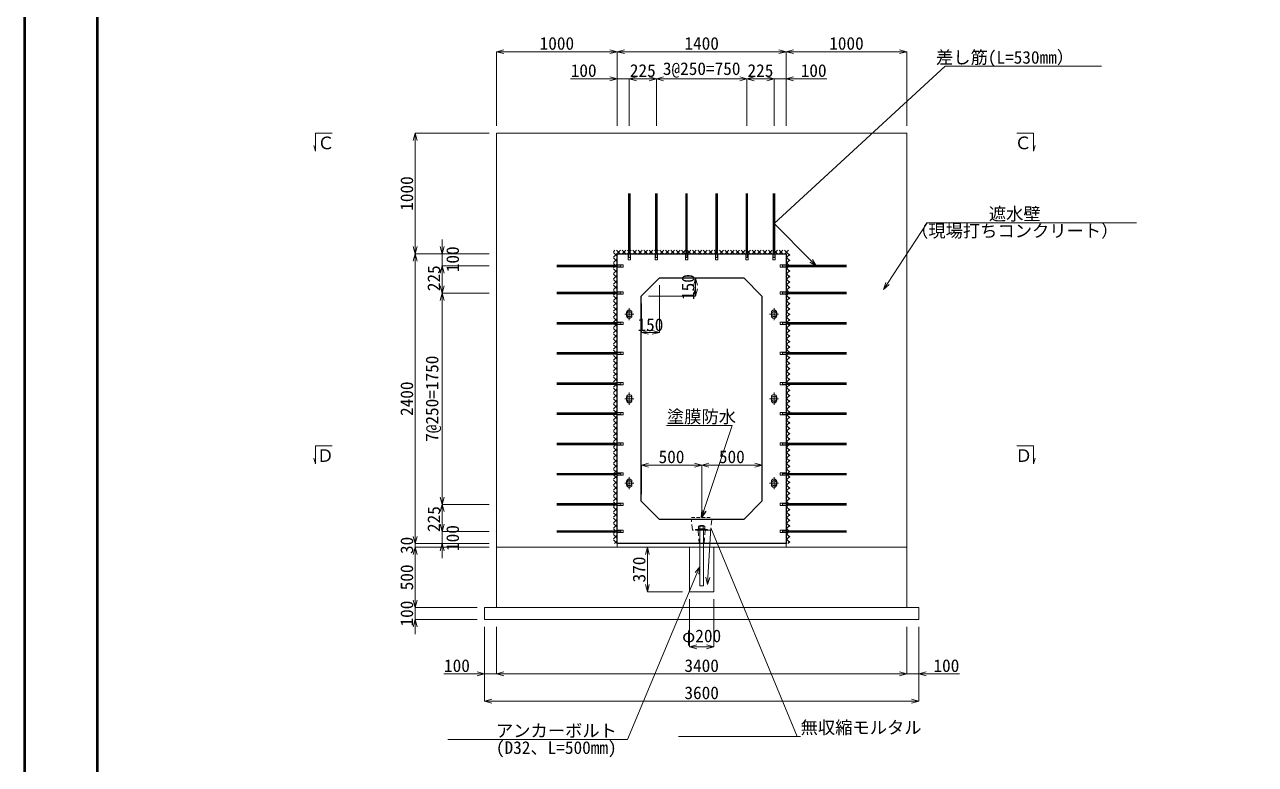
# Model space of a CAD drawing. Header units: millimetres. Extents: x 0 to 25230, y 0 to 17820.
# Drawn here: x 0 to 10200, y 5591 to 11719 of the extents above; entities that cross this region are included whole.
import ezdxf
from ezdxf import colors
from ezdxf.entities.mleader import LeaderData, LeaderLine
from ezdxf.math import Vec2, Vec3

# ---------------------------------------------------------------- set-up
doc = ezdxf.new("R2010")
doc.units = ezdxf.units.MM
doc.header["$LTSCALE"] = 30
for name, pattern in [('CENTER2', [28.575, 19.05, -3.175, 3.175, -3.175]), ('HIDDEN', [9.525, 6.35, -3.175]), ('HIDDEN2', [4.7625, 3.175, -1.5875])]:
    doc.linetypes.add(name, pattern=pattern)
for name, color, linetype, lineweight in [('0その他', 7, 'Continuous', 13), ('0中心線', 7, 'CENTER2', 5), ('0寸法', 7, 'Continuous', 5), ('0文字', 41, 'Continuous', 5), ('1Pca-BOX', 3, 'Continuous', 25), ('1アンカーボルト孔', 30, 'Continuous', 13), ('1シース・トランペットシース', 4, 'Continuous', 13), ('1打継ぎ処理', 8, 'Continuous', 9), ('2均し基礎コンクリート', 140, 'Continuous', 13), ('2現場打ち・増しコン', 1, 'HIDDEN2', 13), ('2裏込充填工', 6, 'Continuous', 13), ('3インサート', 32, 'Continuous', 13), ('3定着具', 150, 'Continuous', 13), ('3差し筋', 71, 'Continuous', 25), ('4鉄筋補助', 8, 'Continuous', 5), ('D-TTL', 2, 'Continuous', 50)]:
    doc.layers.add(name, color=color, linetype=linetype, lineweight=lineweight)
doc.styles.get("Standard").update_dxf_attribs({"font": 'MS Gothic.ttf'})
doc.styles.add('寸法文字', font='MS Gothic.ttf')
doc.dimstyles.new('1／30', dxfattribs={"dimscale": 30, "dimtxt": 3.5, "dimasz": 2, "dimexe": 0, "dimexo": 2, "dimgap": 0.3, "dimtad": 1, "dimdec": 0, "dimzin": 1, "dimdsep": 46, "dimtxsty": '寸法文字', "dimblk": 'OPEN30', "dimcen": 2.5, "dimclrd": 256, "dimclre": 256, "dimclrt": 256, "dimadec": 0, "dimazin": 0, "dimtfac": 1, "dimtdec": 0, "dimtmove": 0, "dimatfit": 3, "dimldrblk": 'OPEN30', "dimfxl": 1, "dimlwd": -1, "dimlwe": -1, "dimarcsym": 0})
doc.dimstyles.get("Standard").update_dxf_attribs({"dimscale": 30, "dimtxt": 3.5, "dimasz": 2, "dimexe": 0, "dimexo": 2, "dimgap": 0.5, "dimtad": 1, "dimdec": 0, "dimzin": 1, "dimdsep": 46, "dimtxsty": '寸法文字', "dimblk": 'OPEN30', "dimcen": 2.5, "dimclrd": 256, "dimclre": 256, "dimclrt": 256, "dimadec": 0, "dimazin": 0, "dimtfac": 1, "dimtdec": 0, "dimtmove": 0, "dimatfit": 3, "dimldrblk": 'OPEN30', "dimfxl": 1, "dimlwd": -1, "dimlwe": -1, "dimarcsym": 0})

# ---------------------------------------------------------------- blocks, each defined once
blk = doc.blocks.new('_Open30')
at = {"color": 0, "linetype": 'ByBlock', "lineweight": -2}
for p, q in [((-1, 0.27), (0, 0)), ((0, 0), (-1, -0.27)), ((0, 0), (-1, 0))]:
    blk.add_line(p, q, dxfattribs=at)
blk = doc.blocks.new('*D7')
at = {"layer": '0寸法', "transparency": 16777216}
for p, q in [((5321, 9620), (5561, 9620)), ((5561, 9530), (5561, 9560)), ((5171, 9470), (5561, 9470))]:
    blk.add_line(p, q, dxfattribs=at)
at = {"layer": 'Defpoints', "color": 0, "transparency": 16777216}
for p in [(5261, 9620), (5561, 9620), (5111, 9470)]:
    blk.add_point(p, dxfattribs=at)
at = {"layer": '0寸法', "transparency": 16777216, "xscale": 60, "yscale": 60, "zscale": 60}
for p, rotation in [((5561, 9620), 90), ((5561, 9470), 270)]:
    blk.add_blockref('_Open30', p, dxfattribs=dict(at, rotation=rotation))
at = {"layer": '0寸法', "transparency": 16777216, "insert": (5499, 9545), "char_height": 105, "attachment_point": 5, "rotation": 90, "style": '寸法文字'}
blk.add_mtext('150', dxfattribs=at)
blk = doc.blocks.new('*D8')
at = {"layer": '0寸法', "transparency": 16777216}
for p, q in [((5261, 9560), (5261, 9170)), ((5111, 9410), (5111, 9170)), ((5171, 9170), (5201, 9170))]:
    blk.add_line(p, q, dxfattribs=at)
at = {"layer": 'Defpoints', "color": 0, "transparency": 16777216}
for p in [(5261, 9620), (5111, 9470), (5261, 9170)]:
    blk.add_point(p, dxfattribs=at)
at = {"layer": '0寸法', "transparency": 16777216, "xscale": 60, "yscale": 60, "zscale": 60, "rotation": 180}
blk.add_blockref('_Open30', (5111, 9170), dxfattribs=at)
at = {"layer": '0寸法', "transparency": 16777216, "xscale": 60, "yscale": 60, "zscale": 60}
blk.add_blockref('_Open30', (5261, 9170), dxfattribs=at)
at = {"layer": '0寸法', "transparency": 16777216, "insert": (5186, 9232), "char_height": 105, "attachment_point": 5, "style": '寸法文字'}
blk.add_mtext('150', dxfattribs=at)
blk = doc.blocks.new('A$C357E2984')
at = {"layer": '3インサート'}
for p, q in [((-50, 9.5), (0, 9.5)), ((-50, -9.5), (-50, 9.5)), ((-30, 6.5), (0, 6.5)), ((-30, -6.5), (-30, 6.5)), ((0, 9.5), (0, -9.5)), ((0, -9.5), (-50, -9.5)), ((0, -6.5), (-30, -6.5))]:
    blk.add_line(p, q, dxfattribs=at)
blk = doc.blocks.new('*D9')
at = {"layer": '0寸法', "transparency": 16777216}
for p, q in [((5451, 7390), (5161, 7390)), ((5161, 7080), (5161, 7330)), ((5451, 7020), (5161, 7020))]:
    blk.add_line(p, q, dxfattribs=at)
at = {"layer": 'Defpoints', "color": 0, "transparency": 16777216}
for p in [(5161, 7390), (5511, 7390), (5511, 7020)]:
    blk.add_point(p, dxfattribs=at)
at = {"layer": '0寸法', "transparency": 16777216, "xscale": 60, "yscale": 60, "zscale": 60}
for p, rotation in [((5161, 7390), 90), ((5161, 7020), 270)]:
    blk.add_blockref('_Open30', p, dxfattribs=dict(at, rotation=rotation))
at = {"layer": '0寸法', "transparency": 16777216, "insert": (5093, 7205), "char_height": 105, "attachment_point": 5, "rotation": 90, "style": '寸法文字'}
blk.add_mtext('370', dxfattribs=at)
blk = doc.blocks.new('*D10')
at = {"layer": '0寸法', "transparency": 16777216}
for p, q in [((5511, 6960), (5511, 6565)), ((5711, 6960), (5711, 6565)), ((5571, 6565), (5651, 6565))]:
    blk.add_line(p, q, dxfattribs=at)
at = {"layer": 'Defpoints', "color": 0, "transparency": 16777216}
for p in [(5511, 7020), (5711, 7020), (5711, 6565)]:
    blk.add_point(p, dxfattribs=at)
at = {"layer": '0寸法', "transparency": 16777216, "xscale": 60, "yscale": 60, "zscale": 60, "rotation": 180}
blk.add_blockref('_Open30', (5511, 6565), dxfattribs=at)
at = {"layer": '0寸法', "transparency": 16777216, "xscale": 60, "yscale": 60, "zscale": 60}
blk.add_blockref('_Open30', (5711, 6565), dxfattribs=at)
at = {"layer": '0寸法', "transparency": 16777216, "insert": (5611, 6641), "char_height": 105, "attachment_point": 5, "style": '寸法文字'}
blk.add_mtext('φ200', dxfattribs=at)
blk = doc.blocks.new('*D11')
at = {"layer": '0寸法', "transparency": 16777216}
for p, q in [((5111, 7830), (5111, 8070)), ((5171, 8070), (5551, 8070)), ((5611, 7680), (5611, 8070))]:
    blk.add_line(p, q, dxfattribs=at)
at = {"layer": 'Defpoints', "color": 0, "transparency": 16777216}
for p in [(5611, 8070), (5111, 7770), (5611, 7620)]:
    blk.add_point(p, dxfattribs=at)
at = {"layer": '0寸法', "transparency": 16777216, "xscale": 60, "yscale": 60, "zscale": 60, "rotation": 180}
blk.add_blockref('_Open30', (5111, 8070), dxfattribs=at)
at = {"layer": '0寸法', "transparency": 16777216, "xscale": 60, "yscale": 60, "zscale": 60}
blk.add_blockref('_Open30', (5611, 8070), dxfattribs=at)
at = {"layer": '0寸法', "transparency": 16777216, "insert": (5361, 8138), "char_height": 105, "attachment_point": 5, "style": '寸法文字'}
blk.add_mtext('500', dxfattribs=at)
blk = doc.blocks.new('*D12')
at = {"layer": '0寸法', "transparency": 16777216}
for p, q in [((5611, 7680), (5611, 8070)), ((5671, 8070), (6051, 8070)), ((6111, 7830), (6111, 8070))]:
    blk.add_line(p, q, dxfattribs=at)
at = {"layer": 'Defpoints', "color": 0, "transparency": 16777216}
for p in [(6111, 8070), (6111, 7770), (5611, 7620)]:
    blk.add_point(p, dxfattribs=at)
at = {"layer": '0寸法', "transparency": 16777216, "xscale": 60, "yscale": 60, "zscale": 60, "rotation": 180}
blk.add_blockref('_Open30', (5611, 8070), dxfattribs=at)
at = {"layer": '0寸法', "transparency": 16777216, "xscale": 60, "yscale": 60, "zscale": 60}
blk.add_blockref('_Open30', (6111, 8070), dxfattribs=at)
at = {"layer": '0寸法', "transparency": 16777216, "insert": (5861, 8138), "char_height": 105, "attachment_point": 5, "style": '寸法文字'}
blk.add_mtext('500', dxfattribs=at)
blk = doc.blocks.new('*D13')
at = {"layer": '0寸法', "transparency": 16777216}
for p, q in [((4911, 10880), (4911, 11495)), ((4971, 11495), (6251, 11495)), ((6311, 10880), (6311, 11495))]:
    blk.add_line(p, q, dxfattribs=at)
at = {"layer": 'Defpoints', "color": 0, "transparency": 16777216}
for p in [(6311, 11495), (4911, 10820), (6311, 10820)]:
    blk.add_point(p, dxfattribs=at)
at = {"layer": '0寸法', "transparency": 16777216, "xscale": 60, "yscale": 60, "zscale": 60, "rotation": 180}
blk.add_blockref('_Open30', (4911, 11495), dxfattribs=at)
at = {"layer": '0寸法', "transparency": 16777216, "xscale": 60, "yscale": 60, "zscale": 60}
blk.add_blockref('_Open30', (6311, 11495), dxfattribs=at)
at = {"layer": '0寸法', "transparency": 16777216, "insert": (5611, 11563), "char_height": 105, "attachment_point": 5, "style": '寸法文字'}
blk.add_mtext('1400', dxfattribs=at)
blk = doc.blocks.new('*D14')
at = {"layer": '0寸法', "transparency": 16777216}
for p, q in [((5236, 10880), (5236, 11270)), ((5296, 11270), (5926, 11270)), ((5986, 10880), (5986, 11270))]:
    blk.add_line(p, q, dxfattribs=at)
at = {"layer": 'Defpoints', "color": 0, "transparency": 16777216}
for p in [(5986, 11270), (5236, 10820), (5986, 10820)]:
    blk.add_point(p, dxfattribs=at)
at = {"layer": '0寸法', "transparency": 16777216, "xscale": 60, "yscale": 60, "zscale": 60, "rotation": 180}
blk.add_blockref('_Open30', (5236, 11270), dxfattribs=at)
at = {"layer": '0寸法', "transparency": 16777216, "xscale": 60, "yscale": 60, "zscale": 60}
blk.add_blockref('_Open30', (5986, 11270), dxfattribs=at)
at = {"layer": '0寸法', "transparency": 16777216, "insert": (5611, 11343), "char_height": 105, "attachment_point": 5, "style": '寸法文字'}
blk.add_mtext('3@250=750', dxfattribs=at)
blk = doc.blocks.new('*D15')
at = {"layer": '0寸法', "transparency": 16777216}
for p, q in [((3911, 10880), (3911, 11495)), ((4851, 11495), (3971, 11495)), ((4911, 10880), (4911, 11495))]:
    blk.add_line(p, q, dxfattribs=at)
at = {"layer": 'Defpoints', "color": 0, "transparency": 16777216}
for p in [(3911, 11495), (3911, 10820), (4911, 10820)]:
    blk.add_point(p, dxfattribs=at)
at = {"layer": '0寸法', "transparency": 16777216, "xscale": 60, "yscale": 60, "zscale": 60, "rotation": 180}
blk.add_blockref('_Open30', (3911, 11495), dxfattribs=at)
at = {"layer": '0寸法', "transparency": 16777216, "xscale": 60, "yscale": 60, "zscale": 60}
blk.add_blockref('_Open30', (4911, 11495), dxfattribs=at)
at = {"layer": '0寸法', "transparency": 16777216, "insert": (4411, 11563), "char_height": 105, "attachment_point": 5, "style": '寸法文字'}
blk.add_mtext('1000', dxfattribs=at)
blk = doc.blocks.new('*D16')
at = {"layer": '0寸法', "transparency": 16777216}
for p, q in [((4851, 11270), (4525, 11270)), ((4911, 10880), (4911, 11270)), ((5011, 11270), (4911, 11270)), ((5011, 10880), (5011, 11270)), ((5071, 11270), (5131, 11270))]:
    blk.add_line(p, q, dxfattribs=at)
at = {"layer": 'Defpoints', "color": 0, "transparency": 16777216}
for p in [(4911, 11270), (4911, 10820), (5011, 10820)]:
    blk.add_point(p, dxfattribs=at)
at = {"layer": '0寸法', "transparency": 16777216, "xscale": 60, "yscale": 60, "zscale": 60}
blk.add_blockref('_Open30', (4911, 11270), dxfattribs=at)
at = {"layer": '0寸法', "transparency": 16777216, "xscale": 60, "yscale": 60, "zscale": 60, "rotation": 180}
blk.add_blockref('_Open30', (5011, 11270), dxfattribs=at)
at = {"layer": '0寸法', "transparency": 16777216, "insert": (4633, 11338), "char_height": 105, "attachment_point": 5, "style": '寸法文字'}
blk.add_mtext('100', dxfattribs=at)
blk = doc.blocks.new('*D17')
at = {"layer": '0寸法', "transparency": 16777216}
for p, q in [((6151, 11270), (6091, 11270)), ((6211, 10880), (6211, 11270)), ((6211, 11270), (6311, 11270)), ((6311, 10880), (6311, 11270)), ((6371, 11270), (6647, 11270))]:
    blk.add_line(p, q, dxfattribs=at)
at = {"layer": 'Defpoints', "color": 0, "transparency": 16777216}
for p in [(6311, 11270), (6211, 10820), (6311, 10820)]:
    blk.add_point(p, dxfattribs=at)
at = {"layer": '0寸法', "transparency": 16777216, "xscale": 60, "yscale": 60, "zscale": 60}
blk.add_blockref('_Open30', (6211, 11270), dxfattribs=at)
at = {"layer": '0寸法', "transparency": 16777216, "xscale": 60, "yscale": 60, "zscale": 60, "rotation": 180}
blk.add_blockref('_Open30', (6311, 11270), dxfattribs=at)
at = {"layer": '0寸法', "transparency": 16777216, "insert": (6539, 11338), "char_height": 105, "attachment_point": 5, "style": '寸法文字'}
blk.add_mtext('100', dxfattribs=at)
blk = doc.blocks.new('*D18')
at = {"layer": '0寸法', "transparency": 16777216}
for p, q in [((6311, 10880), (6311, 11495)), ((6371, 11495), (7251, 11495)), ((7311, 10880), (7311, 11495))]:
    blk.add_line(p, q, dxfattribs=at)
at = {"layer": 'Defpoints', "color": 0, "transparency": 16777216}
for p in [(7311, 11495), (6311, 10820), (7311, 10820)]:
    blk.add_point(p, dxfattribs=at)
at = {"layer": '0寸法', "transparency": 16777216, "xscale": 60, "yscale": 60, "zscale": 60, "rotation": 180}
blk.add_blockref('_Open30', (6311, 11495), dxfattribs=at)
at = {"layer": '0寸法', "transparency": 16777216, "xscale": 60, "yscale": 60, "zscale": 60}
blk.add_blockref('_Open30', (7311, 11495), dxfattribs=at)
at = {"layer": '0寸法', "transparency": 16777216, "insert": (6811, 11563), "char_height": 105, "attachment_point": 5, "style": '寸法文字'}
blk.add_mtext('1000', dxfattribs=at)
blk = doc.blocks.new('*D19')
at = {"layer": '0寸法', "transparency": 16777216}
for p, q in [((5011, 10880), (5011, 11270)), ((5071, 11270), (5176, 11270)), ((5236, 10880), (5236, 11270))]:
    blk.add_line(p, q, dxfattribs=at)
at = {"layer": 'Defpoints', "color": 0, "transparency": 16777216}
for p in [(5236, 11270), (5011, 10820), (5236, 10820)]:
    blk.add_point(p, dxfattribs=at)
at = {"layer": '0寸法', "transparency": 16777216, "xscale": 60, "yscale": 60, "zscale": 60, "rotation": 180}
blk.add_blockref('_Open30', (5011, 11270), dxfattribs=at)
at = {"layer": '0寸法', "transparency": 16777216, "xscale": 60, "yscale": 60, "zscale": 60}
blk.add_blockref('_Open30', (5236, 11270), dxfattribs=at)
at = {"layer": '0寸法', "transparency": 16777216, "insert": (5123, 11338), "char_height": 105, "attachment_point": 5, "style": '寸法文字'}
blk.add_mtext('225', dxfattribs=at)
blk = doc.blocks.new('*D20')
at = {"layer": '0寸法', "transparency": 16777216}
for p, q in [((5986, 10880), (5986, 11270)), ((6151, 11270), (6046, 11270)), ((6211, 10880), (6211, 11270))]:
    blk.add_line(p, q, dxfattribs=at)
at = {"layer": 'Defpoints', "color": 0, "transparency": 16777216}
for p in [(5986, 11270), (5986, 10820), (6211, 10820)]:
    blk.add_point(p, dxfattribs=at)
at = {"layer": '0寸法', "transparency": 16777216, "xscale": 60, "yscale": 60, "zscale": 60, "rotation": 180}
blk.add_blockref('_Open30', (5986, 11270), dxfattribs=at)
at = {"layer": '0寸法', "transparency": 16777216, "xscale": 60, "yscale": 60, "zscale": 60}
blk.add_blockref('_Open30', (6211, 11270), dxfattribs=at)
at = {"layer": '0寸法', "transparency": 16777216, "insert": (6098, 11338), "char_height": 105, "attachment_point": 5, "style": '寸法文字'}
blk.add_mtext('225', dxfattribs=at)
blk = doc.blocks.new('*D21')
at = {"layer": '0寸法', "transparency": 16777216}
for p, q in [((3851, 9820), (3236, 9820)), ((3236, 7480), (3236, 9760)), ((3851, 7420), (3236, 7420))]:
    blk.add_line(p, q, dxfattribs=at)
at = {"layer": 'Defpoints', "color": 0, "transparency": 16777216}
for p in [(3236, 9820), (3911, 9820), (3911, 7420)]:
    blk.add_point(p, dxfattribs=at)
at = {"layer": '0寸法', "transparency": 16777216, "xscale": 60, "yscale": 60, "zscale": 60}
for p, rotation in [((3236, 9820), 90), ((3236, 7420), 270)]:
    blk.add_blockref('_Open30', p, dxfattribs=dict(at, rotation=rotation))
at = {"layer": '0寸法', "transparency": 16777216, "insert": (3168, 8620), "char_height": 105, "attachment_point": 5, "rotation": 90, "style": '寸法文字'}
blk.add_mtext('2400', dxfattribs=at)
blk = doc.blocks.new('*D22')
at = {"layer": '0寸法', "transparency": 16777216}
for p, q in [((3236, 7480), (3236, 7540)), ((3851, 7420), (3236, 7420)), ((3236, 7420), (3236, 7390)), ((3851, 7390), (3236, 7390)), ((3236, 7330), (3236, 7270))]:
    blk.add_line(p, q, dxfattribs=at)
at = {"layer": 'Defpoints', "color": 0, "transparency": 16777216}
for p in [(3236, 7390), (3911, 7420), (3911, 7390)]:
    blk.add_point(p, dxfattribs=at)
at = {"layer": '0寸法', "transparency": 16777216, "xscale": 60, "yscale": 60, "zscale": 60}
for p, rotation in [((3236, 7420), 270), ((3236, 7390), 90)]:
    blk.add_blockref('_Open30', p, dxfattribs=dict(at, rotation=rotation))
at = {"layer": '0寸法', "transparency": 16777216, "insert": (3168, 7405), "char_height": 105, "attachment_point": 5, "rotation": 90, "style": '寸法文字'}
blk.add_mtext('30', dxfattribs=at)
blk = doc.blocks.new('*D23')
at = {"layer": '0寸法', "transparency": 16777216}
for p, q in [((3851, 7390), (3236, 7390)), ((3236, 7330), (3236, 6950)), ((3751, 6890), (3236, 6890))]:
    blk.add_line(p, q, dxfattribs=at)
at = {"layer": 'Defpoints', "color": 0, "transparency": 16777216}
for p in [(3911, 7390), (3236, 6890), (3811, 6890)]:
    blk.add_point(p, dxfattribs=at)
at = {"layer": '0寸法', "transparency": 16777216, "xscale": 60, "yscale": 60, "zscale": 60}
for p, rotation in [((3236, 7390), 90), ((3236, 6890), 270)]:
    blk.add_blockref('_Open30', p, dxfattribs=dict(at, rotation=rotation))
at = {"layer": '0寸法', "transparency": 16777216, "insert": (3168, 7140), "char_height": 105, "attachment_point": 5, "rotation": 90, "style": '寸法文字'}
blk.add_mtext('500', dxfattribs=at)
blk = doc.blocks.new('*D24')
at = {"layer": '0寸法', "transparency": 16777216}
for p, q in [((3236, 6950), (3236, 7010)), ((3751, 6890), (3236, 6890)), ((3236, 6890), (3236, 6790)), ((3751, 6790), (3236, 6790)), ((3236, 6730), (3236, 6670))]:
    blk.add_line(p, q, dxfattribs=at)
at = {"layer": 'Defpoints', "color": 0, "transparency": 16777216}
for p in [(3811, 6890), (3236, 6790), (3811, 6790)]:
    blk.add_point(p, dxfattribs=at)
at = {"layer": '0寸法', "transparency": 16777216, "xscale": 60, "yscale": 60, "zscale": 60}
for p, rotation in [((3236, 6890), 270), ((3236, 6790), 90)]:
    blk.add_blockref('_Open30', p, dxfattribs=dict(at, rotation=rotation))
at = {"layer": '0寸法', "transparency": 16777216, "insert": (3168, 6840), "char_height": 105, "attachment_point": 5, "rotation": 90, "style": '寸法文字'}
blk.add_mtext('100', dxfattribs=at)
blk = doc.blocks.new('*D25')
at = {"layer": '0寸法', "transparency": 16777216}
for p, q in [((3851, 7745), (3461, 7745)), ((3461, 7685), (3461, 7580)), ((3851, 7520), (3461, 7520))]:
    blk.add_line(p, q, dxfattribs=at)
at = {"layer": 'Defpoints', "color": 0, "transparency": 16777216}
for p in [(3911, 7745), (3461, 7520), (3911, 7520)]:
    blk.add_point(p, dxfattribs=at)
at = {"layer": '0寸法', "transparency": 16777216, "xscale": 60, "yscale": 60, "zscale": 60}
for p, rotation in [((3461, 7745), 90), ((3461, 7520), 270)]:
    blk.add_blockref('_Open30', p, dxfattribs=dict(at, rotation=rotation))
at = {"layer": '0寸法', "transparency": 16777216, "insert": (3392, 7623), "char_height": 105, "attachment_point": 5, "rotation": 90, "style": '寸法文字'}
blk.add_mtext('225', dxfattribs=at)
blk = doc.blocks.new('*D26')
at = {"layer": '0寸法', "transparency": 16777216}
for p, q in [((3461, 7580), (3461, 7640)), ((3851, 7520), (3461, 7520)), ((3461, 7520), (3461, 7420)), ((3851, 7420), (3461, 7420)), ((3461, 7360), (3461, 7300))]:
    blk.add_line(p, q, dxfattribs=at)
at = {"layer": 'Defpoints', "color": 0, "transparency": 16777216}
for p in [(3911, 7520), (3461, 7420), (3911, 7420)]:
    blk.add_point(p, dxfattribs=at)
at = {"layer": '0寸法', "transparency": 16777216, "xscale": 60, "yscale": 60, "zscale": 60}
for p, rotation in [((3461, 7520), 270), ((3461, 7420), 90)]:
    blk.add_blockref('_Open30', p, dxfattribs=dict(at, rotation=rotation))
at = {"layer": '0寸法', "transparency": 16777216, "insert": (3548, 7466), "char_height": 105, "attachment_point": 5, "rotation": 90, "style": '寸法文字'}
blk.add_mtext('100', dxfattribs=at)
blk = doc.blocks.new('*D27')
at = {"layer": '0寸法', "transparency": 16777216}
for p, q in [((3851, 9495), (3461, 9495)), ((3461, 9435), (3461, 7805)), ((3851, 7745), (3461, 7745))]:
    blk.add_line(p, q, dxfattribs=at)
at = {"layer": 'Defpoints', "color": 0, "transparency": 16777216}
for p in [(3911, 9495), (3461, 7745), (3911, 7745)]:
    blk.add_point(p, dxfattribs=at)
at = {"layer": '0寸法', "transparency": 16777216, "xscale": 60, "yscale": 60, "zscale": 60}
for p, rotation in [((3461, 9495), 90), ((3461, 7745), 270)]:
    blk.add_blockref('_Open30', p, dxfattribs=dict(at, rotation=rotation))
at = {"layer": '0寸法', "transparency": 16777216, "insert": (3388, 8620), "char_height": 105, "attachment_point": 5, "rotation": 90, "style": '寸法文字'}
blk.add_mtext('7@250=1750', dxfattribs=at)
blk = doc.blocks.new('*D28')
at = {"layer": '0寸法', "transparency": 16777216}
for p, q in [((3851, 9720), (3461, 9720)), ((3461, 9555), (3461, 9660)), ((3851, 9495), (3461, 9495))]:
    blk.add_line(p, q, dxfattribs=at)
at = {"layer": 'Defpoints', "color": 0, "transparency": 16777216}
for p in [(3461, 9720), (3911, 9720), (3911, 9495)]:
    blk.add_point(p, dxfattribs=at)
at = {"layer": '0寸法', "transparency": 16777216, "xscale": 60, "yscale": 60, "zscale": 60}
for p, rotation in [((3461, 9720), 90), ((3461, 9495), 270)]:
    blk.add_blockref('_Open30', p, dxfattribs=dict(at, rotation=rotation))
at = {"layer": '0寸法', "transparency": 16777216, "insert": (3392, 9618), "char_height": 105, "attachment_point": 5, "rotation": 90, "style": '寸法文字'}
blk.add_mtext('225', dxfattribs=at)
blk = doc.blocks.new('*D29')
at = {"layer": '0寸法', "transparency": 16777216}
for p, q in [((3461, 9880), (3461, 9940)), ((3851, 9820), (3461, 9820)), ((3461, 9720), (3461, 9820)), ((3851, 9720), (3461, 9720)), ((3461, 9660), (3461, 9600))]:
    blk.add_line(p, q, dxfattribs=at)
at = {"layer": 'Defpoints', "color": 0, "transparency": 16777216}
for p in [(3461, 9820), (3911, 9820), (3911, 9720)]:
    blk.add_point(p, dxfattribs=at)
at = {"layer": '0寸法', "transparency": 16777216, "xscale": 60, "yscale": 60, "zscale": 60}
for p, rotation in [((3461, 9820), 270), ((3461, 9720), 90)]:
    blk.add_blockref('_Open30', p, dxfattribs=dict(at, rotation=rotation))
at = {"layer": '0寸法', "transparency": 16777216, "insert": (3548, 9775), "char_height": 105, "attachment_point": 5, "rotation": 90, "style": '寸法文字'}
blk.add_mtext('100', dxfattribs=at)
blk = doc.blocks.new('*D30')
at = {"layer": '0寸法', "transparency": 16777216}
for p, q in [((3851, 10820), (3236, 10820)), ((3236, 9880), (3236, 10760)), ((3851, 9820), (3236, 9820))]:
    blk.add_line(p, q, dxfattribs=at)
at = {"layer": 'Defpoints', "color": 0, "transparency": 16777216}
for p in [(3236, 10820), (3911, 10820), (3911, 9820)]:
    blk.add_point(p, dxfattribs=at)
at = {"layer": '0寸法', "transparency": 16777216, "xscale": 60, "yscale": 60, "zscale": 60}
for p, rotation in [((3236, 10820), 90), ((3236, 9820), 270)]:
    blk.add_blockref('_Open30', p, dxfattribs=dict(at, rotation=rotation))
at = {"layer": '0寸法', "transparency": 16777216, "insert": (3168, 10320), "char_height": 105, "attachment_point": 5, "rotation": 90, "style": '寸法文字'}
blk.add_mtext('1000', dxfattribs=at)
blk = doc.blocks.new('*D31')
at = {"layer": '0寸法', "transparency": 16777216}
for p, q in [((3911, 6730), (3911, 6340)), ((7311, 6730), (7311, 6340)), ((3971, 6340), (7251, 6340))]:
    blk.add_line(p, q, dxfattribs=at)
at = {"layer": 'Defpoints', "color": 0, "transparency": 16777216}
for p in [(3911, 6790), (7311, 6790), (7311, 6340)]:
    blk.add_point(p, dxfattribs=at)
at = {"layer": '0寸法', "transparency": 16777216, "xscale": 60, "yscale": 60, "zscale": 60, "rotation": 180}
blk.add_blockref('_Open30', (3911, 6340), dxfattribs=at)
at = {"layer": '0寸法', "transparency": 16777216, "xscale": 60, "yscale": 60, "zscale": 60}
blk.add_blockref('_Open30', (7311, 6340), dxfattribs=at)
at = {"layer": '0寸法', "transparency": 16777216, "insert": (5611, 6408), "char_height": 105, "attachment_point": 5, "style": '寸法文字'}
blk.add_mtext('3400', dxfattribs=at)
blk = doc.blocks.new('*D32')
at = {"layer": '0寸法', "transparency": 16777216}
for p, q in [((3811, 6730), (3811, 6340)), ((3911, 6730), (3911, 6340)), ((3751, 6340), (3475, 6340)), ((3911, 6340), (3811, 6340)), ((3971, 6340), (4031, 6340))]:
    blk.add_line(p, q, dxfattribs=at)
at = {"layer": 'Defpoints', "color": 0, "transparency": 16777216}
for p in [(3811, 6790), (3911, 6790), (3811, 6340)]:
    blk.add_point(p, dxfattribs=at)
at = {"layer": '0寸法', "transparency": 16777216, "xscale": 60, "yscale": 60, "zscale": 60}
blk.add_blockref('_Open30', (3811, 6340), dxfattribs=at)
at = {"layer": '0寸法', "transparency": 16777216, "xscale": 60, "yscale": 60, "zscale": 60, "rotation": 180}
blk.add_blockref('_Open30', (3911, 6340), dxfattribs=at)
at = {"layer": '0寸法', "transparency": 16777216, "insert": (3583, 6408), "char_height": 105, "attachment_point": 5, "style": '寸法文字'}
blk.add_mtext('100', dxfattribs=at)
blk = doc.blocks.new('*D33')
at = {"layer": '0寸法', "transparency": 16777216}
for p, q in [((3811, 6730), (3811, 6115)), ((7411, 6730), (7411, 6115)), ((3871, 6115), (7351, 6115))]:
    blk.add_line(p, q, dxfattribs=at)
at = {"layer": 'Defpoints', "color": 0, "transparency": 16777216}
for p in [(3811, 6790), (7411, 6790), (7411, 6115)]:
    blk.add_point(p, dxfattribs=at)
at = {"layer": '0寸法', "transparency": 16777216, "xscale": 60, "yscale": 60, "zscale": 60, "rotation": 180}
blk.add_blockref('_Open30', (3811, 6115), dxfattribs=at)
at = {"layer": '0寸法', "transparency": 16777216, "xscale": 60, "yscale": 60, "zscale": 60}
blk.add_blockref('_Open30', (7411, 6115), dxfattribs=at)
at = {"layer": '0寸法', "transparency": 16777216, "insert": (5611, 6183), "char_height": 105, "attachment_point": 5, "style": '寸法文字'}
blk.add_mtext('3600', dxfattribs=at)
blk = doc.blocks.new('*D34')
at = {"layer": '0寸法', "transparency": 16777216}
for p, q in [((7311, 6730), (7311, 6340)), ((7411, 6730), (7411, 6340)), ((7251, 6340), (7191, 6340)), ((7311, 6340), (7411, 6340)), ((7471, 6340), (7747, 6340))]:
    blk.add_line(p, q, dxfattribs=at)
at = {"layer": 'Defpoints', "color": 0, "transparency": 16777216}
for p in [(7311, 6790), (7411, 6790), (7411, 6340)]:
    blk.add_point(p, dxfattribs=at)
at = {"layer": '0寸法', "transparency": 16777216, "xscale": 60, "yscale": 60, "zscale": 60}
blk.add_blockref('_Open30', (7311, 6340), dxfattribs=at)
at = {"layer": '0寸法', "transparency": 16777216, "xscale": 60, "yscale": 60, "zscale": 60, "rotation": 180}
blk.add_blockref('_Open30', (7411, 6340), dxfattribs=at)
at = {"layer": '0寸法', "transparency": 16777216, "insert": (7639, 6408), "char_height": 105, "attachment_point": 5, "style": '寸法文字'}
blk.add_mtext('100', dxfattribs=at)

msp = doc.modelspace()

# ---------------------------------------------------------------- hatches: boundary and pattern name
at = {"layer": '1打継ぎ処理'}
h = msp.add_hatch(dxfattribs=at)
h.set_pattern_fill('ANSI37', color=256, scale=10)
h.set_pattern_definition([(45, (-14924.485, 450.285), (-22.45064, 22.45064), []), (135, (-14924.485, 450.285), (-22.45064, -22.45064), [])])
h.paths.add_polyline_path([(6340.6, 9850.29), (4880.6, 9850.29), (4880.6, 7420.29), (4910.6, 7420.29), (4910.6, 9820.29), (6310.6, 9820.29), (6310.6, 7420.29), (6340.6, 7420.29)])

# ---------------------------------------------------------------- linework, layer by layer
at = {"layer": '0その他', "linetype": 'HIDDEN2', "ltscale": 0.3}
msp.add_line((5525.6, 7635.29), (5695.6, 7635.29), dxfattribs=at)
at = {"layer": '0中心線', "lineweight": 9}
for p, q in [((5047.6, 9320.29), (4973.6, 9320.29)), ((5010.6, 9370.29), (5010.6, 9270.29)), ((6173.6, 9320.29), (6247.6, 9320.29)), ((6210.6, 9370.29), (6210.6, 9270.29)), ((5010.6, 8670.29), (5010.6, 8570.29)), ((6210.6, 8670.29), (6210.6, 8570.29)), ((5047.6, 8620.29), (4973.6, 8620.29)), ((6173.6, 8620.29), (6247.6, 8620.29)), ((5010.6, 7870.29), (5010.6, 7970.29)), ((6210.6, 7870.29), (6210.6, 7970.29)), ((5047.6, 7920.29), (4973.6, 7920.29)), ((6173.6, 7920.29), (6247.6, 7920.29))]:
    msp.add_line(p, q, dxfattribs=at)
at = {"layer": '0文字'}
msp.add_line((5863.71, 8398.05), (5319.23, 8398.05), dxfattribs=at)
for points in [[(2549.7, 10820.29), (2410.6, 10820.29), (2410.6, 10669.71), (2395.93, 10718.18)], [(8221.5, 10820.29), (8360.6, 10820.29), (8360.6, 10669.71), (8375.26, 10718.18)], [(2549.7, 8230.29), (2410.6, 8230.29), (2410.6, 8079.71), (2395.93, 8128.18)], [(8221.5, 8230.29), (8360.6, 8230.29), (8360.6, 8079.71), (8375.26, 8128.18)]]:
    msp.add_lwpolyline(points, dxfattribs=at)
at = {"layer": '1Pca-BOX'}
for points in [[(6310.6, 9820.29), (6310.6, 7420.29), (4910.6, 7420.29), (4910.6, 9820.29)], [(6110.6, 9470.29), (6110.6, 7770.29), (5960.6, 7620.29), (5260.6, 7620.29), (5110.6, 7770.29), (5110.6, 9470.29), (5260.6, 9620.29), (5960.6, 9620.29)]]:
    msp.add_lwpolyline(points, close=True, dxfattribs=at)
at = {"layer": '1アンカーボルト孔', "linetype": 'HIDDEN2', "ltscale": 0.5}
for p, q in [((5580.6, 7530.29), (5590.6, 7420.29)), ((5630.6, 7420.29), (5640.6, 7530.29)), ((5590.6, 7420.29), (5630.6, 7420.29))]:
    msp.add_line(p, q, dxfattribs=at)
msp.add_lwpolyline([(5535.59, 7530.29), (5525.6, 7620.29), (5695.6, 7620.29), (5685.6, 7530.29)], close=True, dxfattribs=at)
at = {"layer": '1アンカーボルト孔', "linetype": 'HIDDEN', "ltscale": 3}
msp.add_lwpolyline([(5510.6, 7390.29), (5710.6, 7390.29), (5710.6, 7020.29), (5510.6, 7020.29)], close=True, dxfattribs=at)
at = {"layer": '1シース・トランペットシース', "lineweight": 9}
for p, q in [((4988.6, 9307.29), (4988.6, 9333.29)), ((5032.6, 9307.29), (5032.6, 9333.29)), ((6188.6, 9307.29), (6188.6, 9333.29)), ((6232.6, 9307.29), (6232.6, 9333.29)), ((4988.6, 8607.29), (4988.6, 8633.29)), ((5032.6, 8607.29), (5032.6, 8633.29)), ((6188.6, 8607.29), (6188.6, 8633.29)), ((6232.6, 8607.29), (6232.6, 8633.29)), ((4988.6, 7933.29), (4988.6, 7907.29)), ((5032.6, 7933.29), (5032.6, 7907.29)), ((6188.6, 7933.29), (6188.6, 7907.29)), ((6232.6, 7933.29), (6232.6, 7907.29))]:
    msp.add_line(p, q, dxfattribs=at)
for centre in [(5010.6, 9320.29), (6210.6, 9320.29), (5010.6, 8620.29), (6210.6, 8620.29), (5010.6, 7920.29), (6210.6, 7920.29)]:
    msp.add_circle(centre, 21, dxfattribs=at)
for centre, start, end in [((5010.6, 9333.29), 0, 180), ((5010.6, 9307.29), 180, 0), ((6210.6, 9333.29), 0, 180), ((6210.6, 9307.29), 180, 0), ((5010.6, 8633.29), 0, 180), ((5010.6, 8607.29), 180, 0), ((6210.6, 8633.29), 0, 180), ((6210.6, 8607.29), 180, 0), ((5010.6, 7933.29), 0, 180), ((5010.6, 7907.29), 180, 0), ((6210.6, 7933.29), 0, 180), ((6210.6, 7907.29), 180, 0)]:
    msp.add_arc(centre, 22, start, end, dxfattribs=at)
at = {"layer": '2均し基礎コンクリート'}
msp.add_lwpolyline([(7410.6, 6890.29), (7410.6, 6790.29), (3810.6, 6790.29), (3810.6, 6890.29)], close=True, dxfattribs=at)
at = {"layer": '2現場打ち・増しコン', "linetype": 'ByBlock'}
for p, q in [((3910.6, 6890.29), (3910.6, 10820.29)), ((3910.6, 10820.29), (7310.6, 10820.29)), ((7310.6, 10820.29), (7310.6, 6890.29)), ((3910.6, 7390.29), (7310.6, 7390.29)), ((7310.6, 6890.29), (3910.6, 6890.29))]:
    msp.add_line(p, q, dxfattribs=at)
at = {"layer": '2裏込充填工'}
msp.add_lwpolyline([(4910.6, 7420.29), (6310.6, 7420.29), (6310.6, 7390.29), (4910.6, 7390.29), (4910.6, 7420.29)], dxfattribs=at)
at = {"layer": '3定着具', "ltscale": 0.3}
for p, q in [((5584.05, 7564.79), (5584.05, 7540.79)), ((5584.05, 7564.79), (5637.15, 7564.79)), ((5594.6, 7570.29), (5626.6, 7570.29)), ((5594.6, 7570.29), (5594.6, 7564.79)), ((5596.55, 7564.79), (5596.55, 7540.79)), ((5624.65, 7564.79), (5624.65, 7540.79)), ((5626.6, 7570.29), (5626.6, 7564.79)), ((5637.15, 7564.79), (5637.15, 7540.79)), ((5560.6, 7536.29), (5560.6, 7530.29)), ((5560.6, 7536.29), (5660.6, 7536.29)), ((5560.6, 7530.29), (5660.6, 7530.29)), ((5582.6, 7540.79), (5582.6, 7536.29)), ((5582.6, 7540.79), (5638.6, 7540.79)), ((5594.6, 7530.29), (5594.6, 7070.29)), ((5626.6, 7530.29), (5626.6, 7070.29)), ((5638.6, 7540.79), (5638.6, 7536.29)), ((5660.6, 7536.29), (5660.6, 7530.29)), ((5594.6, 7070.29), (5626.6, 7070.29))]:
    msp.add_line(p, q, dxfattribs=at)
at = {"layer": '3差し筋'}
for p, q in [((5010.6, 9820.29), (5010.6, 10320.29)), ((5235.6, 9820.29), (5235.6, 10320.29)), ((5485.6, 9820.29), (5485.6, 10320.29)), ((5735.6, 9820.29), (5735.6, 10320.29)), ((5985.6, 9820.29), (5985.6, 10320.29)), ((6210.6, 9820.29), (6210.6, 10320.29)), ((4910.6, 9720.29), (4410.6, 9720.29)), ((6310.6, 9720.29), (6810.6, 9720.29)), ((4910.6, 9495.29), (4410.6, 9495.29)), ((6310.6, 9495.29), (6810.6, 9495.29)), ((4910.6, 9245.29), (4410.6, 9245.29)), ((6310.6, 9245.29), (6810.6, 9245.29)), ((4910.6, 8995.29), (4410.6, 8995.29)), ((6310.6, 8995.29), (6810.6, 8995.29)), ((4910.6, 8745.29), (4410.6, 8745.29)), ((6310.6, 8745.29), (6810.6, 8745.29)), ((4910.6, 8495.29), (4410.6, 8495.29)), ((6310.6, 8495.29), (6810.6, 8495.29)), ((4910.6, 8245.29), (4410.6, 8245.29)), ((6310.6, 8245.29), (6810.6, 8245.29)), ((4910.6, 7995.29), (4410.6, 7995.29)), ((6310.6, 7995.29), (6810.6, 7995.29)), ((4910.6, 7745.29), (4410.6, 7745.29)), ((6310.6, 7745.29), (6810.6, 7745.29)), ((4910.6, 7520.29), (4410.6, 7520.29)), ((6310.6, 7520.29), (6810.6, 7520.29))]:
    msp.add_line(p, q, dxfattribs=at)
at = {"layer": '4鉄筋補助'}
for p, q in [((5004.1, 9820.29), (5004.1, 10320.29)), ((5017.1, 9820.29), (5017.1, 10320.29)), ((5229.1, 9820.29), (5229.1, 10320.29)), ((5242.1, 9820.29), (5242.1, 10320.29)), ((5479.1, 9820.29), (5479.1, 10320.29)), ((5492.1, 9820.29), (5492.1, 10320.29)), ((5729.1, 9820.29), (5729.1, 10320.29)), ((5742.1, 9820.29), (5742.1, 10320.29)), ((5979.1, 9820.29), (5979.1, 10320.29)), ((5992.1, 9820.29), (5992.1, 10320.29)), ((6204.1, 9820.29), (6204.1, 10320.29)), ((6217.1, 9820.29), (6217.1, 10320.29)), ((4410.6, 9726.79), (4910.6, 9726.79)), ((4410.6, 9713.79), (4910.6, 9713.79)), ((6810.6, 9726.79), (6310.6, 9726.79)), ((6810.6, 9713.79), (6310.6, 9713.79)), ((4410.6, 9501.79), (4910.6, 9501.79)), ((4410.6, 9488.79), (4910.6, 9488.79)), ((6810.6, 9501.79), (6310.6, 9501.79)), ((6810.6, 9488.79), (6310.6, 9488.79)), ((4410.6, 9251.79), (4910.6, 9251.79)), ((4410.6, 9238.79), (4910.6, 9238.79)), ((6810.6, 9251.79), (6310.6, 9251.79)), ((6810.6, 9238.79), (6310.6, 9238.79)), ((4410.6, 9001.79), (4910.6, 9001.79)), ((4410.6, 8988.79), (4910.6, 8988.79)), ((6810.6, 9001.79), (6310.6, 9001.79)), ((6810.6, 8988.79), (6310.6, 8988.79)), ((4410.6, 8751.79), (4910.6, 8751.79)), ((4410.6, 8738.79), (4910.6, 8738.79)), ((6810.6, 8751.79), (6310.6, 8751.79)), ((6810.6, 8738.79), (6310.6, 8738.79)), ((4410.6, 8501.79), (4910.6, 8501.79)), ((4410.6, 8488.79), (4910.6, 8488.79)), ((6810.6, 8501.79), (6310.6, 8501.79)), ((6810.6, 8488.79), (6310.6, 8488.79)), ((4410.6, 8251.79), (4910.6, 8251.79)), ((4410.6, 8238.79), (4910.6, 8238.79)), ((6810.6, 8251.79), (6310.6, 8251.79)), ((6810.6, 8238.79), (6310.6, 8238.79)), ((4410.6, 8001.79), (4910.6, 8001.79)), ((4410.6, 7988.79), (4910.6, 7988.79)), ((6810.6, 8001.79), (6310.6, 8001.79)), ((6810.6, 7988.79), (6310.6, 7988.79)), ((4410.6, 7751.79), (4910.6, 7751.79)), ((4410.6, 7738.79), (4910.6, 7738.79)), ((6810.6, 7751.79), (6310.6, 7751.79)), ((6810.6, 7738.79), (6310.6, 7738.79)), ((4410.6, 7526.79), (4910.6, 7526.79)), ((4410.6, 7513.79), (4910.6, 7513.79)), ((6810.6, 7526.79), (6310.6, 7526.79)), ((6810.6, 7513.79), (6310.6, 7513.79))]:
    msp.add_line(p, q, dxfattribs=at)
at = {"layer": 'D-TTL'}
for points in [[(0, 0), (25230, 0), (25230, 17820), (0, 17820)], [(600, 600), (24630, 600), (24630, 17220), (600, 17220)]]:
    msp.add_lwpolyline(points, close=True, dxfattribs=at)

# ---------------------------------------------------------------- block references
at = {"layer": '3インサート'}
for p, rotation in [((5010.6, 9820.29), 89.99999999999999), ((5235.6, 9820.29), 89.99999999999999), ((5485.6, 9820.29), 89.99999999999999), ((5735.6, 9820.29), 89.99999999999999), ((5985.6, 9820.29), 89.99999999999999), ((6210.6, 9820.29), 89.99999999999999), ((4910.6, 9720.29), 180), ((4910.6, 9495.29), 180), ((4910.6, 9245.29), 180), ((4910.6, 8995.29), 180), ((4910.6, 8745.29), 180), ((4910.6, 8495.29), 180), ((4910.6, 8245.29), 180), ((4910.6, 7995.29), 180), ((4910.6, 7745.29), 180), ((4910.6, 7520.29), 180)]:
    msp.add_blockref('A$C357E2984', p, dxfattribs=dict(at, rotation=rotation))
at = {"layer": '3インサート', "xscale": -1, "rotation": 180}
for p in [(6310.6, 9720.29), (6310.6, 9495.29), (6310.6, 9245.29), (6310.6, 8995.29), (6310.6, 8745.29), (6310.6, 8495.29), (6310.6, 8245.29), (6310.6, 7995.29), (6310.6, 7745.29), (6310.6, 7520.29)]:
    msp.add_blockref('A$C357E2984', p, dxfattribs=at)

# ---------------------------------------------------------------- texts
at = {"layer": '0文字'}
for s, p in [('Ｃ', (2425.62, 10686.72)), ('Ｃ', (8203.27, 10686.72)), ('Ｄ', (2420.29, 8096.72)), ('Ｄ', (8208.07, 8096.72))]:
    msp.add_text(s, height=105, dxfattribs=at).set_placement(p)
at = {"layer": '0文字', "insert": (5322.9, 8407.23), "char_height": 105, "attachment_point": 7, "style": '寸法文字'}
msp.add_mtext('塗膜防水', dxfattribs=at)

# ---------------------------------------------------------------- dimensions: what is measured, and where the dimension line sits
at = {"layer": '0寸法'}
for base, p1, p2, picture, middle in [((3910.6, 11495.29), (4910.6, 10820.29), (3910.6, 10820.29), '*D15', (4410.6, 11562.79)), ((6310.6, 11495.29), (4910.6, 10820.29), (6310.6, 10820.29), '*D13', (5610.6, 11562.79)), ((5235.6, 11270.29), (5010.6, 10820.29), (5235.6, 10820.29), '*D19', (5123.1, 11337.79)), ((5985.6, 11270.26), (6210.6, 10820.29), (5985.6, 10820.29), '*D20', (6098.1, 11337.76)), ((5610.6, 8070.29), (5110.6, 7770.29), (5610.6, 7620.29), '*D11', (5360.6, 8137.79)), ((6110.6, 8070.29), (5610.6, 7620.29), (6110.6, 7770.29), '*D12', (5860.6, 8137.79)), ((3810.6, 6340.29), (3910.6, 6790.29), (3810.6, 6790.29), '*D32', (3582.59, 6407.79)), ((7410.6, 6115.29), (3810.6, 6790.29), (7410.6, 6790.29), '*D33', (5610.6, 6182.79)), ((7310.6, 6340.29), (3910.6, 6790.29), (7310.6, 6790.29), '*D31', (5610.6, 6407.79)), ((7410.6, 6340.29), (7310.6, 6790.29), (7410.6, 6790.29), '*D34', (7638.61, 6407.79))]:
    dim = msp.add_linear_dim(base=base, p1=p1, p2=p2, dimstyle='standard', dxfattribs=at)
    dim.commit()
    dim.dimension.update_dxf_attribs({"geometry": picture, "text_midpoint": middle})
for base, p1, p2, angle, picture, middle in [((7310.6, 11495.29), (6310.6, 10820.29), (7310.6, 10820.29), 180, '*D18', (6810.6, 11562.79)), ((3235.6, 10820.29), (3910.6, 9820.29), (3910.6, 10820.29), 90, '*D30', (3168.1, 10320.29)), ((3235.6, 9820.29), (3910.6, 7420.29), (3910.6, 9820.29), 90, '*D21', (3168.1, 8620.29)), ((3235.6, 6890.29), (3910.6, 7390.29), (3810.6, 6890.29), 90, '*D23', (3168.1, 7140.29)), ((5160.6, 7390.29), (5510.6, 7020.29), (5510.6, 7390.29), 90, '*D9', (5093.1, 7205.29))]:
    dim = msp.add_linear_dim(base=base, p1=p1, p2=p2, angle=angle, dimstyle='standard', dxfattribs=at)
    dim.commit()
    dim.dimension.update_dxf_attribs({"geometry": picture, "text_midpoint": middle})
for base, p1, p2, dimstyle, picture, middle in [((4910.6, 11270.29), (5010.6, 10820.29), (4910.6, 10820.29), 'standard', '*D16', (4632.59, 11270.29)), ((6310.6, 11270.26), (6210.6, 10820.29), (6310.6, 10820.29), 'standard', '*D17', (6538.61, 11270.26)), ((5260.6, 9170.29), (5110.6, 9470.29), (5260.6, 9620.29), '1／30', '*D8', (5185.6, 9170.29))]:
    dim = msp.add_linear_dim(base=base, p1=p1, p2=p2, dimstyle=dimstyle, dxfattribs=at)
    dim.commit()
    dim.dimension.update_dxf_attribs({"geometry": picture, "text_midpoint": middle, "dimtype": 160})
dim = msp.add_linear_dim(base=(5985.6, 11270.29), p1=(5235.6, 10820.29), p2=(5985.6, 10820.29), text='3@250=<>', dimstyle='standard', dxfattribs=at)
dim.commit()
dim.dimension.update_dxf_attribs({"geometry": '*D14', "text_midpoint": (5610.6, 11343.38)})
for base, p1, p2, angle, picture, middle in [((3460.6, 9820.29), (3910.6, 9720.29), (3910.6, 9820.29), 270, '*D29', (3547.92, 9774.97)), ((3460.6, 9720.29), (3910.6, 9495.29), (3910.6, 9720.29), 270, '*D28', (3392.19, 9618.04)), ((3460.6, 7520.29), (3910.6, 7745.29), (3910.6, 7520.29), 90, '*D25', (3392.19, 7622.53)), ((3460.6, 7420.29), (3910.6, 7520.29), (3910.6, 7420.29), 90, '*D26', (3547.92, 7465.6))]:
    dim = msp.add_linear_dim(base=base, p1=p1, p2=p2, angle=angle, dimstyle='standard', override={"dimtmove": 2}, dxfattribs=at)
    dim.commit()
    dim.dimension.update_dxf_attribs({"geometry": picture, "text_midpoint": middle, "dimtype": 160})
for base, p1, p2, dimstyle, picture, middle in [((5560.6, 9620.29), (5110.6, 9470.29), (5260.6, 9620.29), '1／30', '*D7', (5560.6, 9545.29)), ((3235.6, 7390.29), (3910.6, 7420.29), (3910.6, 7390.29), 'standard', '*D22', (3235.6, 7405.29)), ((3235.6, 6790.29), (3810.6, 6890.29), (3810.6, 6790.29), 'standard', '*D24', (3235.6, 6840.29))]:
    dim = msp.add_linear_dim(base=base, p1=p1, p2=p2, angle=90, dimstyle=dimstyle, dxfattribs=at)
    dim.commit()
    dim.dimension.update_dxf_attribs({"geometry": picture, "text_midpoint": middle, "dimtype": 160})
dim = msp.add_linear_dim(base=(3460.6, 7745.29), p1=(3910.6, 9495.29), p2=(3910.6, 7745.29), angle=90, text='7@250=<>', dimstyle='standard', dxfattribs=at)
dim.commit()
dim.dimension.update_dxf_attribs({"geometry": '*D27', "text_midpoint": (3387.5, 8620.29)})
dim = msp.add_linear_dim(base=(5710.6, 6565.29), p1=(5510.6, 7020.29), p2=(5710.6, 7020.29), text='φ<>', dimstyle='standard', dxfattribs=at)
dim.commit()
dim.dimension.update_dxf_attribs({"geometry": '*D10', "text_midpoint": (5610.6, 6565.29), "dimtype": 160})

# ---------------------------------------------------------------- leaders
at = {"layer": '0文字'}
msp.add_leader([(5610.6, 7635.29), (5863.71, 8398.05)], dimstyle='1／30', override={"dimgap": 0.3, "dimtad": 0}, dxfattribs=at)
ml = msp.add_multileader_mtext('Standard', dxfattribs=at)
ml.set_content('差し筋(L=530mm）', color=256, style='寸法文字')
ml.set_leader_properties(color=256, linetype='ByLayer', lineweight=-1)
ml.set_arrow_properties(name='OPEN30')
ml.build(insert=Vec2(0, 0))
ml.multileader.update_dxf_attribs({"text_left_attachment_type": 6, "text_right_attachment_type": 6, "dogleg_length": 0, "arrow_head_size": 60, "scale": 30})
ctx = ml.context
ctx.base_point, ctx.scale, ctx.char_height, ctx.arrow_head_size, ctx.landing_gap_size, ctx.plane_origin = Vec3(7629.96, 11374.71), 30, 105, 60, 0, Vec3(11042.47, 10766.32)
ctx.left_attachment, ctx.right_attachment, ctx.text_align_type = 6, 6, 1
notes = []
notes.append((ctx, [(0, (1, 1, 0), (7629.96, 11374.71), (1, 0), 0, [(1, [(6560.6, 9720.29), (6210.6, 10070.29)], 0, [])])]))
ctx.mtext.insert, ctx.mtext.alignment, ctx.mtext.line_spacing_factor, ctx.mtext.flow_direction = Vec3(8125.11, 11500.71), 2, 0.8, 5
ml = msp.add_multileader_mtext('Standard', dxfattribs=at)
ml.set_content('遮水壁\\P（現場打ちコンクリート）', color=256, style='寸法文字')
ml.set_leader_properties(color=256, linetype='ByLayer', lineweight=-1)
ml.set_arrow_properties(name='OPEN30')
ml.build(insert=Vec2(0, 0))
ml.multileader.update_dxf_attribs({"text_left_attachment_type": 6, "text_right_attachment_type": 6, "dogleg_length": 0, "arrow_head_size": 60, "scale": 30})
ctx = ml.context
ctx.base_point, ctx.scale, ctx.char_height, ctx.arrow_head_size, ctx.landing_gap_size, ctx.plane_origin = Vec3(7479.74, 10077.2), 30, 105, 60, 0, Vec3(11974.76, 9498.42)
ctx.left_attachment, ctx.right_attachment, ctx.text_align_type = 6, 6, 1
notes.append((ctx, [(0, (1, 1, 0), (7479.74, 10077.2), (1, 0), 0, [(0, [(7118.77, 9524.55)], 0, [])])]))
ctx.mtext.insert, ctx.mtext.alignment, ctx.mtext.line_spacing_factor, ctx.mtext.flow_direction = Vec3(8205.41, 10203.2), 2, 0.8, 5
ml = msp.add_multileader_mtext('Standard', dxfattribs=at)
ml.set_content('無収縮モルタル', color=256, style='寸法文字')
ml.set_leader_properties(color=256, linetype='ByLayer', lineweight=-1)
ml.set_arrow_properties(name='OPEN30')
ml.build(insert=Vec2(0, 0))
ml.multileader.update_dxf_attribs({"text_left_attachment_type": 6, "text_right_attachment_type": 6, "dogleg_length": 1, "arrow_head_size": 60, "scale": 30})
ctx = ml.context
ctx.base_point, ctx.scale, ctx.char_height, ctx.arrow_head_size, ctx.landing_gap_size, ctx.plane_origin = Vec3(6431.05, 5822.9), 30, 105, 60, 0, Vec3(10456.04, 3844.75)
ctx.left_attachment, ctx.right_attachment = 6, 6
notes.append((ctx, [(0, (1, 1, 0), (6401.05, 5822.9), (1, 0), 30, [(1, [(5659.34, 7080.29), (5687.71, 7549.3)], 0, [])])]))
ctx.mtext.insert, ctx.mtext.line_spacing_factor, ctx.mtext.flow_direction = Vec3(6431.05, 5948.9), 0.8, 5
ml = msp.add_multileader_mtext('Standard', dxfattribs=at)
ml.set_content('アンカーボルト\\P(D32、L=500mm)\u3000\u3000', color=256, style='寸法文字')
ml.set_leader_properties(color=256, linetype='ByLayer', lineweight=-1)
ml.set_arrow_properties(name='OPEN30')
ml.build(insert=Vec2(0, 0))
ml.multileader.update_dxf_attribs({"text_left_attachment_type": 6, "text_right_attachment_type": 6, "dogleg_length": 1, "arrow_head_size": 60, "scale": 30})
ctx = ml.context
ctx.base_point, ctx.scale, ctx.char_height, ctx.arrow_head_size, ctx.landing_gap_size, ctx.plane_origin = Vec3(3905.95, 5796.47), 30, 105, 60, 0, Vec3(3061.86, 3919.61)
ctx.left_attachment, ctx.right_attachment = 6, 6
notes.append((ctx, [(1, (1, 1, 0), (4996.61, 5796.47), (-1, 0), 30, [(0, [(5594.6, 7228.3)], 0, [])])]))
ctx.mtext.insert, ctx.mtext.line_spacing_factor, ctx.mtext.flow_direction = Vec3(3905.95, 5922.47), 0.8, 5
for ctx, leaders in notes:
    for number, flags, end, landing, length, lines in leaders:
        leader = LeaderData()
        leader.index, (leader.has_last_leader_line, leader.has_dogleg_vector, leader.attachment_direction) = number, flags
        leader.last_leader_point, leader.dogleg_vector, leader.dogleg_length = Vec3(end), Vec3(landing), length
        for number, points, colour, breaks in lines:
            line = LeaderLine()
            line.index, line.vertices, line.color, line.breaks = number, Vec3.list(points), colors.encode_raw_color(colour), breaks
            leader.lines.append(line)
        ctx.leaders.append(leader)

doc.saveas('drawing.dxf')
